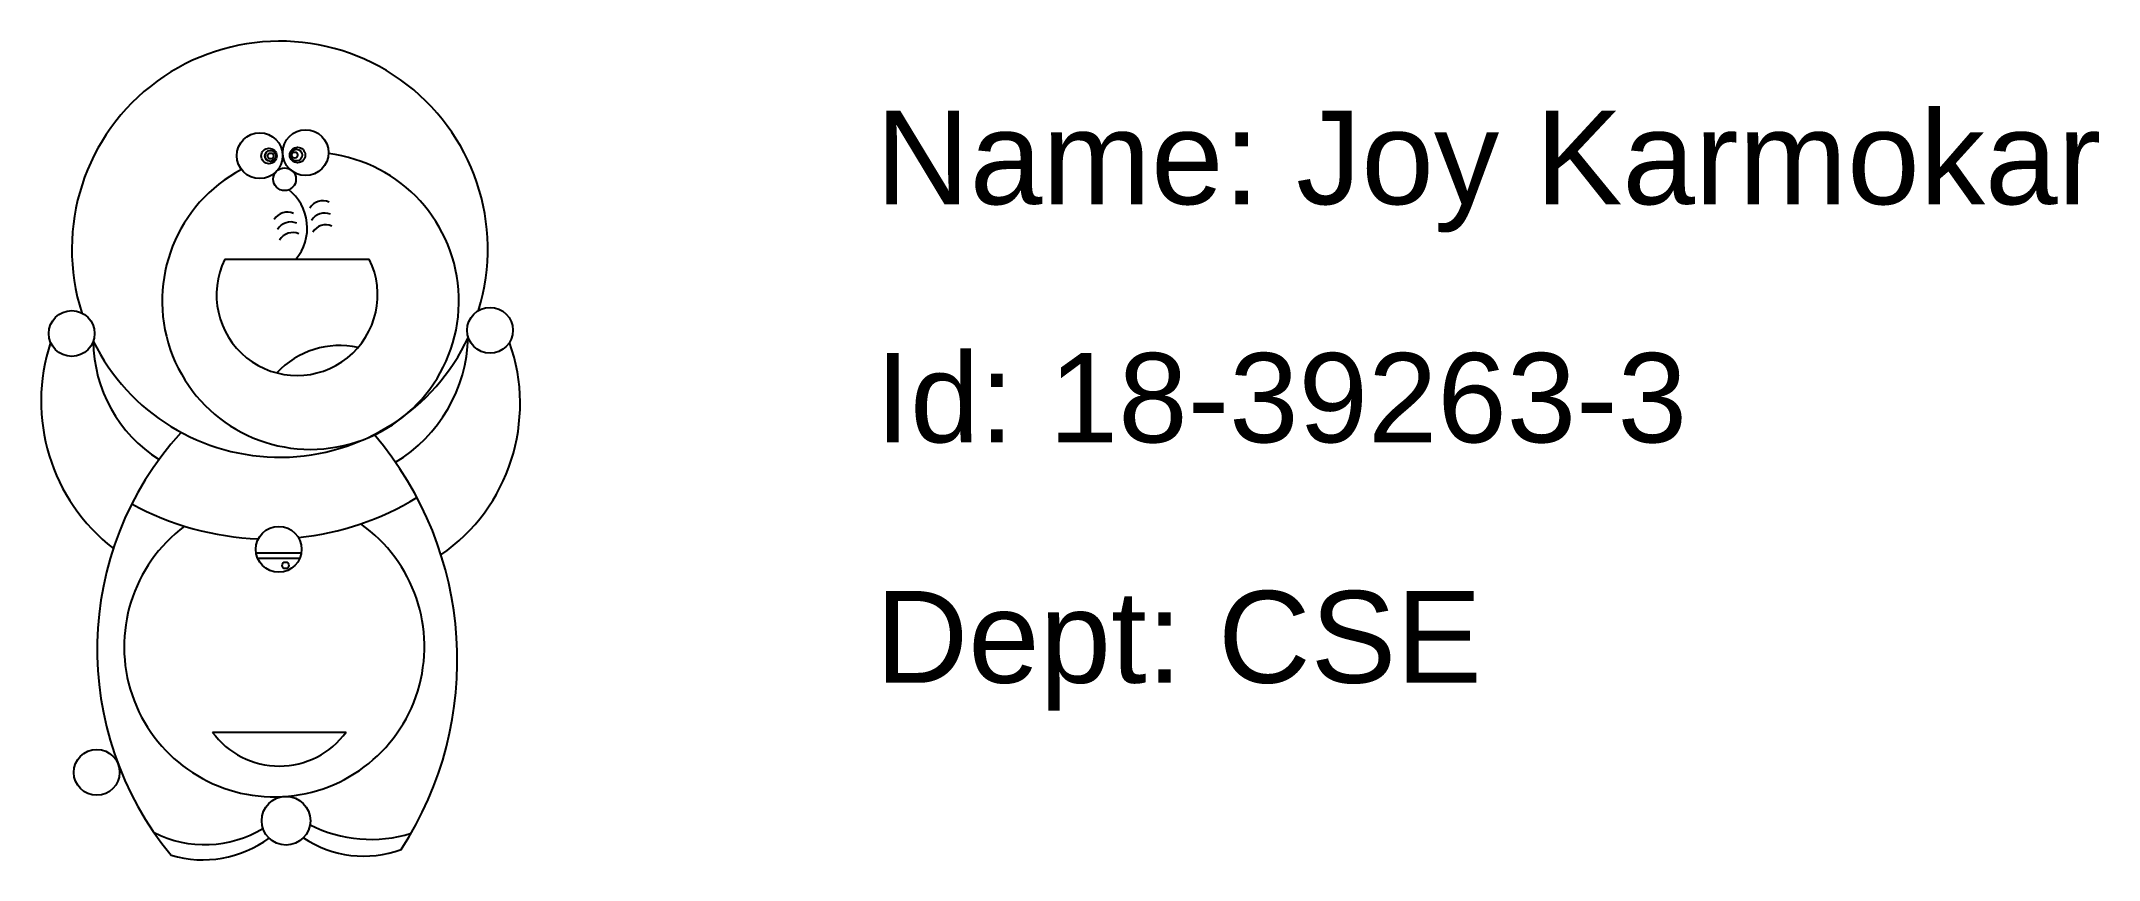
# Model space of a CAD drawing. Header units: inches. Extents: x 20.2 to 62.9, y 11.4 to 28.4.
import ezdxf

# ---------------------------------------------------------------- set-up
doc = ezdxf.new("R2010")
doc.units = ezdxf.units.IN
doc.header["$MEASUREMENT"] = 0
doc.styles.get("Standard").update_dxf_attribs({"font": 'arial.ttf'})

msp = doc.modelspace()

# ---------------------------------------------------------------- linework, layer by layer
for p, q in [((23.984, 23.87), (26.987, 23.87)), ((24.634, 17.77), (25.576, 17.77)), ((24.666, 17.656), (25.543, 17.656)), ((23.725, 14.047), (26.507, 14.047))]:
    msp.add_line(p, q)
for centre, radius in [((25.663, 26.084), 0.476), ((24.71, 26.021), 0.476), ((24.901, 26.015), 0.161), ((24.931, 26.015), 0.113), ((25.496, 26.034), 0.161), ((25.473, 26.034), 0.12), ((25.436, 26.034), 0.0615), ((24.936, 26.015), 0.0615), ((25.227, 25.531), 0.235), ((20.803, 22.327), 0.476), ((29.495, 22.394), 0.476), ((25.105, 17.843), 0.476), ((25.245, 17.51), 0.0687), ((21.323, 13.208), 0.476), ((25.256, 12.204), 0.506)]:
    msp.add_circle(centre, radius)
for centre, radius, start, end in [((25.127, 24.078), 4.322, 342.9024, 197.8109), ((25.765, 23.003), 3.083, 117.7094, 83.0267), ((25.765, 23.003), 3.083, 100.7565, 100.8132), ((24.681, 24.519), 1.016, 320.2629, 52.0109), ((25.284, 24.53), 0.317, 66.2905, 149.0718), ((26.022, 24.768), 0.317, 66.2905, 149.0718), ((26.056, 24.513), 0.317, 66.2905, 149.0718), ((25.352, 24.327), 0.317, 66.2905, 149.0718), ((25.394, 24.106), 0.317, 66.2905, 149.0718), ((26.082, 24.267), 0.317, 66.2905, 149.0718), ((25.485, 23.129), 1.674, 153.7488, 26.2512), ((25.127, 24.078), 4.322, 206.2723, 334.9285), ((25.896, 22.342), 3.148, 301.285, 358.2549), ((24.038, 20.921), 3.871, 161.6323, 232.2466), ((24.178, 22.186), 2.927, 180.4177, 237.7585), ((26.368, 20.295), 1.782, 77.5599, 137.04), ((26.298, 20.866), 3.822, 304.7431, 19.5122), ((28.038, 15.762), 6.707, 137.8214, 219.6145), ((21.59, 15.541), 7.225, 327.0167, 40.4295), ((24.902, 23.988), 5.931, 275.9085, 301.2291), ((24.902, 23.988), 5.931, 241.2768, 267.8651), ((25.012, 15.82), 3.12, 126.6793, 54.8568), ((25.116, 15.061), 1.722, 216.1002, 323.8998), ((23.569, 14.053), 2.345, 243.2605, 301.013), ((27.019, 14.593), 2.777, 242.9238, 287.5484), ((23.527, 13.718), 2.327, 253.6455, 306.2703), ((26.871, 13.717), 2.248, 236.1117, 290.2712)]:
    msp.add_arc(centre, radius, start, end)

# ---------------------------------------------------------------- texts
for s, height, p in [('Name: Joy Karmokar', 1.94124, (37.505, 25.012)), ('Id: 18-39263-3', 1.85598, (37.505, 20.065)), ('Dept: CSE', 1.9093, (37.506, 15.069))]:
    msp.add_text(s, height=height).set_placement(p)

doc.saveas('drawing.dxf')
